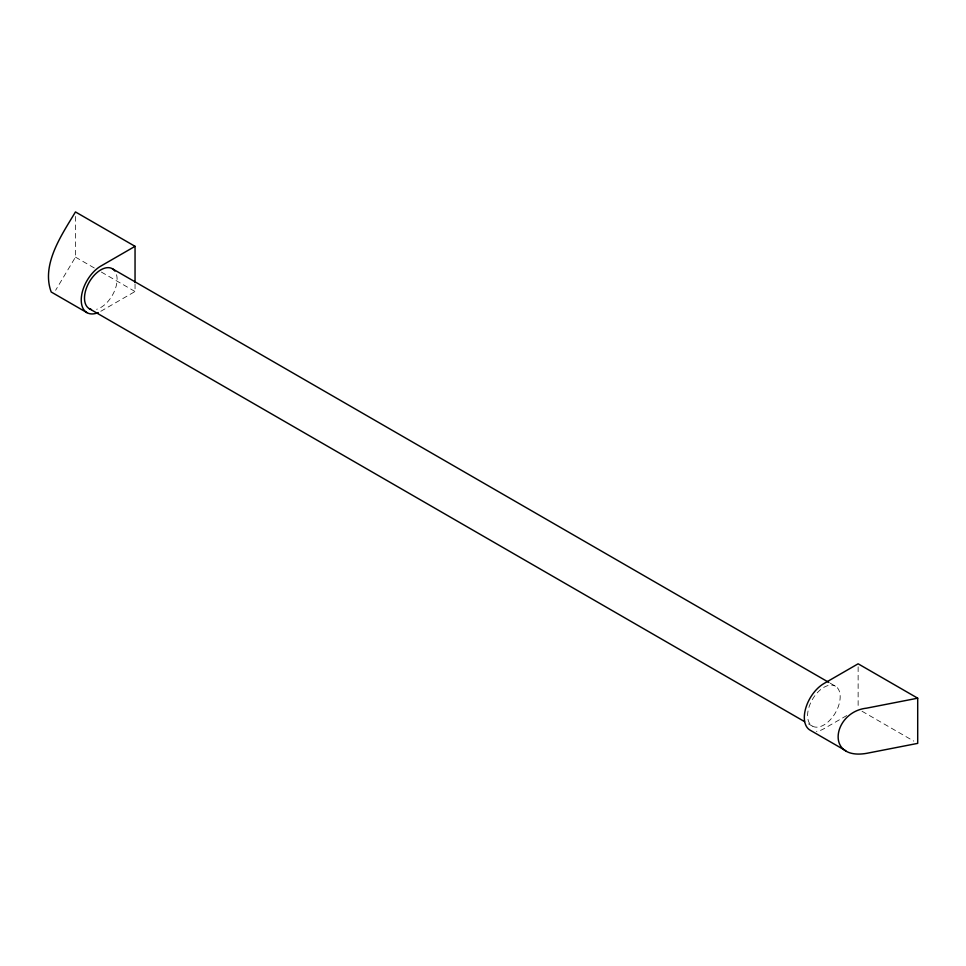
<?xml version="1.0" encoding="UTF-8"?>
<svg xmlns="http://www.w3.org/2000/svg" width="966" height="966" viewBox="0 0 966 966"><rect width="100%" height="100%" fill="white"/><g stroke="black" fill="none" stroke-linecap="round" stroke-linejoin="round"><path stroke-width="0.72" stroke-dasharray="4.83 3.62" d="M75.469 216.456L75.469 257.125L55.63 290.271M135.047 283.98L135.047 291.515L100.802 311.281A27.676 15.975 -60 0 1 98.254 312.561M846.711 715.577L823.889 728.75A27.676 15.975 -60 0 1 816.403 731.359M830.192 683.179L835.421 686.186A23.063 13.319 -60 0 1 828.103 721.904A23.063 13.319 -60 0 1 808.144 710.384A23.063 13.319 -60 0 1 835.421 686.186M75.469 257.125L94.897 268.331M101.37 272.074L135.047 291.515M862.01 711.23L913.812 741.127M808.445 723.872L812.358 726.13M858.134 666.806L858.134 708.984M116.548 274.718A23.063 13.319 -60 0 1 96.588 309.313"/><path stroke-width="1.45" d="M135.047 282.483L135.047 246.33L100.802 266.097A27.676 15.975 -60 0 0 81.277 298.482A27.676 15.975 -60 0 0 98.254 312.561M917.7 698.189L866.514 708.175C833.211 711.797 824.433 760.532 866.514 753.359L917.7 743.373L917.7 698.189L858.134 663.799L823.889 683.566A27.676 15.975 -60 0 0 805.813 707.945A27.676 15.975 -60 0 0 810.051 730.127L845.83 750.775M135.047 246.33L75.469 211.928C61.993 234.496 40.946 264.382 51.198 291.998L86.964 312.658M112.334 268.717L828.888 682.419M89.27 308.661L804.521 721.602M91.456 309.518A23.063 13.319 -60 0 1 89.79 281.166A23.063 13.319 -60 0 1 114.93 271.12"/></g></svg>
